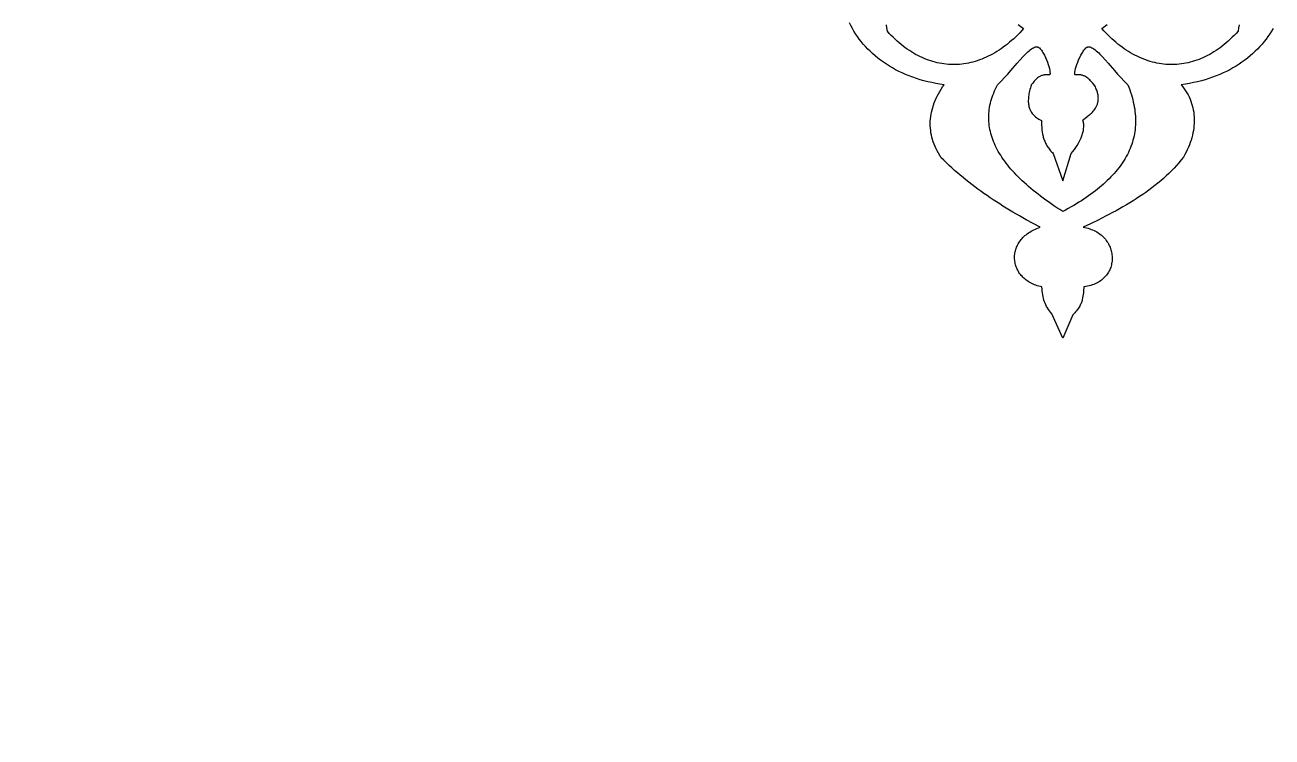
# Model space of a CAD drawing. Extents: x -540 to 540, y -540 to 540.
# Drawn here: x -170.4 to 34.4, y -195.5 to -78.6 of the extents above; entities that cross this region are included whole.
import ezdxf

# ---------------------------------------------------------------- set-up
doc = ezdxf.new("R2010")
doc.units = 0
doc.layers.add('LAYER_1', color=18, linetype='CONTINUOUS')
doc.layers.add('LAYER_2', color=174, linetype='CONTINUOUS')

msp = doc.modelspace()

# ---------------------------------------------------------------- linework, layer by layer
at = {"layer": 'LAYER_1'}
msp.add_lwpolyline([(0, 540, 0.414214), (-540, 0, 0.414214), (0, -540, 0.414214), (540, 0, 0.414214)], format="xyb", close=True, dxfattribs=at)
for points in [[(-7.33, -78.55), (-6.41, -79.21), (-6.74, -79.57), (-7.06, -79.92), (-7.39, -80.25), (-7.72, -80.57), (-8.05, -80.89), (-8.39, -81.19), (-8.73, -81.48), (-9.07, -81.76), (-9.41, -82.03), (-9.76, -82.28), (-10.1, -82.53), (-10.45, -82.77), (-10.8, -82.99), (-11.16, -83.2), (-11.51, -83.4), (-11.86, -83.59), (-12.22, -83.77), (-12.58, -83.94), (-12.94, -84.1), (-13.3, -84.25), (-13.66, -84.38), (-14.02, -84.51), (-14.39, -84.62), (-14.75, -84.72), (-15.11, -84.81), (-15.48, -84.89), (-15.84, -84.96), (-16.21, -85.02), (-16.58, -85.06), (-16.94, -85.1), (-17.31, -85.12), (-17.67, -85.14), (-18.04, -85.14), (-18.41, -85.13), (-18.77, -85.11), (-19.14, -85.08), (-19.5, -85.03), (-19.87, -84.98), (-20.23, -84.92), (-20.59, -84.84), (-20.95, -84.75), (-21.31, -84.65), (-21.67, -84.54), (-22.03, -84.42), (-22.39, -84.29), (-22.74, -84.15), (-23.1, -83.99), (-23.45, -83.83), (-23.8, -83.65), (-24.15, -83.46), (-24.5, -83.27), (-24.84, -83.06), (-25.18, -82.83), (-25.52, -82.6), (-25.86, -82.36), (-26.2, -82.1), (-26.53, -81.84), (-26.86, -81.56), (-27.19, -81.27), (-27.52, -80.97), (-27.84, -80.66), (-28.16, -80.34), (-28.48, -80.01), (-28.79, -79.66), (-28.88, -79.12), (-28.96, -78.61)], [(28.96, -78.61), (28.88, -79.12), (28.79, -79.66), (28.48, -80.01), (28.16, -80.34), (27.84, -80.66), (27.52, -80.97), (27.19, -81.27), (26.86, -81.56), (26.53, -81.84), (26.2, -82.1), (25.86, -82.36), (25.52, -82.6), (25.18, -82.83), (24.84, -83.06), (24.5, -83.27), (24.15, -83.46), (23.8, -83.65), (23.45, -83.83), (23.1, -83.99), (22.74, -84.15), (22.39, -84.29), (22.03, -84.42), (21.67, -84.54), (21.31, -84.65), (20.95, -84.75), (20.59, -84.84), (20.23, -84.92), (19.87, -84.98), (19.5, -85.03), (19.14, -85.08), (18.77, -85.11), (18.41, -85.13), (18.04, -85.14), (17.67, -85.14), (17.31, -85.12), (16.94, -85.1), (16.58, -85.06), (16.21, -85.02), (15.84, -84.96), (15.48, -84.89), (15.11, -84.81), (14.75, -84.72), (14.39, -84.62), (14.02, -84.51), (13.66, -84.38), (13.3, -84.25), (12.94, -84.1), (12.58, -83.94), (12.22, -83.77), (11.86, -83.59), (11.51, -83.4), (11.16, -83.2), (10.8, -82.99), (10.45, -82.77), (10.1, -82.53), (9.76, -82.28), (9.41, -82.03), (9.07, -81.76), (8.73, -81.48), (8.39, -81.19), (8.05, -80.89), (7.72, -80.57), (7.39, -80.25), (7.06, -79.92), (6.74, -79.57), (6.41, -79.21), (7.33, -78.55)]]:
    msp.add_lwpolyline(points, dxfattribs=at)
msp.add_lwpolyline([(-10.69, -88.44), (-10.41, -88.16), (-10.12, -87.87), (-9.56, -87.28), (-9.02, -86.68), (-8.49, -86.08), (-7.48, -84.92), (-7, -84.38), (-6.55, -83.88), (-6.33, -83.65), (-6.11, -83.43), (-5.91, -83.22), (-5.7, -83.03), (-5.51, -82.86), (-5.32, -82.7), (-5.14, -82.56), (-4.96, -82.45), (-4.79, -82.36), (-4.63, -82.28), (-4.55, -82.26), (-4.48, -82.24), (-4.4, -82.22), (-4.33, -82.22), (-4.26, -82.22), (-4.19, -82.22), (-4.12, -82.24), (-4.06, -82.26), (-3.99, -82.28), (-3.93, -82.32), (-3.88, -82.36), (-3.82, -82.41), (-3.71, -82.53), (-3.6, -82.65), (-3.49, -82.79), (-3.39, -82.94), (-3.29, -83.09), (-3.19, -83.26), (-3.09, -83.43), (-3, -83.61), (-2.82, -83.97), (-2.66, -84.35), (-2.51, -84.73), (-2.38, -85.11), (-2.28, -85.46), (-2.19, -85.8), (-2.13, -86.1), (-2.1, -86.24), (-2.09, -86.36), (-2.08, -86.47), (-2.08, -86.57), (-2.08, -86.66), (-2.1, -86.73), (-2.12, -86.78), (-2.15, -86.82), (-2.16, -86.83), (-2.18, -86.83), (-2.2, -86.83), (-2.23, -86.83), (-2.39, -86.82), (-2.55, -86.82), (-2.7, -86.82), (-2.84, -86.83), (-2.98, -86.84), (-3.11, -86.86), (-3.23, -86.89), (-3.35, -86.92), (-3.46, -86.95), (-3.57, -86.99), (-3.67, -87.04), (-3.77, -87.08), (-3.86, -87.14), (-3.95, -87.19), (-4.12, -87.31), (-4.27, -87.44), (-4.42, -87.58), (-4.55, -87.72), (-4.68, -87.87), (-4.92, -88.17), (-5.15, -88.46), (-5.24, -88.72), (-5.31, -88.97), (-5.38, -89.22), (-5.44, -89.46), (-5.49, -89.7), (-5.54, -89.93), (-5.58, -90.16), (-5.61, -90.38), (-5.63, -90.6), (-5.64, -90.82), (-5.65, -91.03), (-5.65, -91.23), (-5.63, -91.43), (-5.61, -91.63), (-5.58, -91.82), (-5.54, -92.01), (-5.49, -92.19), (-5.43, -92.36), (-5.36, -92.54), (-5.29, -92.7), (-5.2, -92.86), (-5.1, -93.02), (-4.99, -93.17), (-4.86, -93.32), (-4.73, -93.46), (-4.59, -93.59), (-4.44, -93.72), (-4.27, -93.85), (-4.09, -93.97), (-3.9, -94.08), (-3.7, -94.19), (-3.49, -94.3), (-3.48, -94.7), (-3.46, -95.09), (-3.44, -95.47), (-3.4, -95.84), (-3.36, -96.2), (-3.3, -96.55), (-3.22, -96.89), (-3.18, -97.06), (-3.13, -97.22), (-3.08, -97.39), (-3.02, -97.55), (-2.96, -97.71), (-2.89, -97.87), (-2.81, -98.03), (-2.73, -98.19), (-2.64, -98.35), (-2.55, -98.5), (-2.45, -98.66), (-2.34, -98.81), (-2.23, -98.97), (-2.11, -99.12), (-1.98, -99.27), (-1.85, -99.43), (-1.7, -99.58), (-1.55, -99.73), (0.01, -104.23), (1.41, -99.73), (1.67, -99.4), (1.92, -99.07), (2.15, -98.74), (2.37, -98.39), (2.58, -98.05), (2.77, -97.7), (2.94, -97.35), (3.01, -97.17), (3.08, -97), (3.15, -96.82), (3.21, -96.64), (3.26, -96.47), (3.31, -96.29), (3.35, -96.12), (3.39, -95.94), (3.41, -95.77), (3.43, -95.6), (3.45, -95.43), (3.46, -95.26), (3.45, -95.09), (3.45, -94.92), (3.43, -94.75), (3.4, -94.59), (3.37, -94.42), (3.33, -94.26), (3.36, -94.21), (3.41, -94.15), (3.48, -94.09), (3.56, -94.02), (4.02, -93.67), (4.3, -93.46), (4.44, -93.34), (4.59, -93.22), (4.74, -93.08), (4.88, -92.94), (5.02, -92.78), (5.16, -92.62), (5.29, -92.45), (5.41, -92.26), (5.52, -92.07), (5.62, -91.86), (5.7, -91.65), (5.74, -91.54), (5.77, -91.42), (5.79, -91.3), (5.82, -91.18), (5.83, -91.06), (5.85, -90.93), (5.85, -90.8), (5.86, -90.67), (5.85, -90.53), (5.84, -90.39), (5.83, -90.25), (5.8, -90.1), (5.77, -89.95), (5.74, -89.8), (5.7, -89.64), (5.65, -89.48), (5.59, -89.32), (5.52, -89.15), (5.45, -88.98), (5.37, -88.8), (5.28, -88.62), (5.18, -88.44), (4.88, -88.12), (4.59, -87.8), (4.44, -87.65), (4.29, -87.51), (4.14, -87.37), (3.98, -87.25), (3.8, -87.14), (3.62, -87.04), (3.52, -87), (3.42, -86.96), (3.31, -86.92), (3.2, -86.89), (3.09, -86.86), (2.97, -86.84), (2.84, -86.83), (2.71, -86.82), (2.57, -86.81), (2.42, -86.81), (2.27, -86.82), (2.12, -86.83), (2.07, -86.83), (2.05, -86.83), (2.04, -86.82), (2.01, -86.78), (1.99, -86.73), (1.98, -86.66), (1.98, -86.57), (1.98, -86.47), (2, -86.36), (2.04, -86.1), (2.11, -85.8), (2.21, -85.46), (2.33, -85.11), (2.47, -84.73), (2.62, -84.35), (2.79, -83.97), (2.98, -83.61), (3.08, -83.43), (3.18, -83.26), (3.28, -83.09), (3.38, -82.94), (3.49, -82.79), (3.6, -82.65), (3.71, -82.53), (3.82, -82.41), (3.88, -82.36), (3.93, -82.32), (3.99, -82.28), (4.06, -82.26), (4.12, -82.24), (4.19, -82.22), (4.26, -82.22), (4.33, -82.22), (4.4, -82.22), (4.48, -82.24), (4.55, -82.26), (4.63, -82.28), (4.79, -82.36), (4.96, -82.45), (5.14, -82.56), (5.32, -82.7), (5.51, -82.86), (5.7, -83.03), (5.91, -83.22), (6.11, -83.43), (6.33, -83.65), (6.55, -83.88), (7, -84.38), (7.48, -84.92), (8.49, -86.08), (9.02, -86.68), (9.56, -87.28), (10.12, -87.87), (10.41, -88.16), (10.69, -88.44), (10.86, -88.86), (11.01, -89.27), (11.15, -89.68), (11.28, -90.08), (11.4, -90.49), (11.51, -90.88), (11.6, -91.28), (11.69, -91.67), (11.76, -92.06), (11.82, -92.45), (11.87, -92.83), (11.91, -93.21), (11.94, -93.59), (11.96, -93.96), (11.97, -94.34), (11.96, -94.7), (11.95, -95.07), (11.92, -95.43), (11.88, -95.79), (11.83, -96.15), (11.78, -96.5), (11.71, -96.85), (11.63, -97.2), (11.54, -97.54), (11.44, -97.89), (11.33, -98.22), (11.21, -98.56), (11.08, -98.9), (10.93, -99.23), (10.78, -99.55), (10.62, -99.88), (10.45, -100.2), (10.27, -100.52), (10.08, -100.84), (9.88, -101.16), (9.66, -101.47), (9.44, -101.78), (9.21, -102.09), (8.97, -102.39), (8.72, -102.69), (8.46, -102.99), (8.2, -103.29), (7.92, -103.58), (7.63, -103.88), (7.33, -104.17), (7.03, -104.45), (6.71, -104.74), (6.39, -105.02), (6.06, -105.3), (5.71, -105.58), (5.36, -105.86), (5, -106.13), (4.63, -106.4), (4.26, -106.67), (3.87, -106.94), (3.47, -107.2), (3.07, -107.47), (2.66, -107.73), (2.24, -107.98), (1.81, -108.24), (1.37, -108.5), (0.92, -108.75), (0.47, -109), (0.01, -109.25), (-0.48, -108.93), (-0.96, -108.62), (-1.43, -108.3), (-1.89, -107.99), (-2.34, -107.67), (-2.78, -107.36), (-3.22, -107.04), (-3.64, -106.73), (-4.05, -106.41), (-4.45, -106.09), (-4.84, -105.78), (-5.22, -105.46), (-5.6, -105.14), (-5.96, -104.83), (-6.31, -104.51), (-6.66, -104.19), (-6.99, -103.87), (-7.31, -103.55), (-7.62, -103.23), (-7.92, -102.91), (-8.22, -102.59), (-8.5, -102.27), (-8.77, -101.95), (-9.03, -101.63), (-9.28, -101.31), (-9.52, -100.99), (-9.75, -100.67), (-9.97, -100.35), (-10.18, -100.02), (-10.38, -99.7), (-10.57, -99.38), (-10.75, -99.05), (-10.92, -98.73), (-11.07, -98.4), (-11.22, -98.08), (-11.36, -97.75), (-11.48, -97.43), (-11.6, -97.1), (-11.7, -96.77), (-11.79, -96.45), (-11.87, -96.12), (-11.94, -95.79), (-12.01, -95.46), (-12.05, -95.13), (-12.09, -94.8), (-12.12, -94.47), (-12.14, -94.14), (-12.14, -93.81), (-12.14, -93.48), (-12.12, -93.15), (-12.09, -92.82), (-12.05, -92.48), (-12, -92.15), (-11.94, -91.81), (-11.86, -91.48), (-11.78, -91.14), (-11.68, -90.81), (-11.58, -90.47), (-11.46, -90.14), (-11.33, -89.8), (-11.19, -89.46), (-11.03, -89.12), (-10.87, -88.78)], close=True, dxfattribs=at)
at = {"layer": 'LAYER_2'}
for points in [[(460, 0, 0.414214), (0, 460, 0.414214), (-460, 0, 0.414214), (0, -460, 0.414214)], [(370, 0, 0.414214), (0, 370, 0.414214), (-370, 0, 0.414214), (0, -370, 0.414214)]]:
    msp.add_lwpolyline(points, format="xyb", close=True, dxfattribs=at)
msp.add_lwpolyline([(34.54, -79.19), (34.28, -79.64), (34.01, -80.08), (33.71, -80.52), (33.4, -80.94), (33.08, -81.37), (32.74, -81.78), (32.38, -82.18), (32, -82.58), (31.61, -82.96), (31.21, -83.34), (30.79, -83.71), (30.35, -84.06), (29.9, -84.41), (29.44, -84.75), (28.96, -85.07), (28.46, -85.38), (27.95, -85.69), (27.43, -85.97), (26.9, -86.25), (26.35, -86.51), (25.79, -86.76), (25.21, -87), (24.62, -87.22), (24.02, -87.43), (23.41, -87.62), (22.78, -87.8), (22.14, -87.96), (21.49, -88.1), (20.83, -88.23), (20.16, -88.35), (19.47, -88.44), (19.73, -88.77), (19.96, -89.1), (20.18, -89.43), (20.39, -89.77), (20.58, -90.11), (20.75, -90.45), (20.91, -90.8), (21.05, -91.15), (21.17, -91.5), (21.28, -91.86), (21.37, -92.22), (21.45, -92.58), (21.51, -92.95), (21.56, -93.32), (21.59, -93.69), (21.6, -94.06), (21.6, -94.44), (21.59, -94.82), (21.56, -95.2), (21.52, -95.58), (21.46, -95.96), (21.38, -96.35), (21.29, -96.74), (21.19, -97.13), (21.07, -97.52), (20.94, -97.92), (20.8, -98.31), (20.64, -98.71), (20.46, -99.11), (20.28, -99.51), (20.07, -99.91), (19.86, -100.31), (19.48, -100.78), (19.09, -101.24), (18.69, -101.7), (18.28, -102.14), (17.86, -102.57), (17.43, -103), (16.99, -103.41), (16.54, -103.82), (16.09, -104.22), (15.62, -104.61), (15.14, -104.99), (14.65, -105.36), (14.16, -105.73), (13.65, -106.1), (13.14, -106.45), (12.62, -106.8), (12.09, -107.14), (11.56, -107.48), (11.01, -107.82), (10.46, -108.15), (9.9, -108.47), (9.34, -108.79), (8.77, -109.11), (8.19, -109.42), (7.6, -109.73), (7.01, -110.03), (5.81, -110.64), (4.59, -111.24), (3.34, -111.83), (3.63, -111.88), (3.9, -111.94), (4.17, -112), (4.43, -112.08), (4.68, -112.17), (4.92, -112.26), (5.15, -112.37), (5.38, -112.48), (5.59, -112.6), (5.8, -112.73), (6, -112.86), (6.19, -113), (6.37, -113.15), (6.54, -113.3), (6.7, -113.46), (6.86, -113.63), (7.01, -113.8), (7.14, -113.98), (7.27, -114.16), (7.39, -114.34), (7.5, -114.53), (7.6, -114.72), (7.69, -114.92), (7.78, -115.11), (7.85, -115.32), (7.92, -115.52), (7.98, -115.72), (8.02, -115.93), (8.06, -116.14), (8.09, -116.35), (8.11, -116.55), (8.12, -116.76), (8.12, -116.97), (8.12, -117.18), (8.1, -117.39), (8.07, -117.6), (8.04, -117.8), (7.99, -118.01), (7.94, -118.21), (7.88, -118.41), (7.8, -118.6), (7.72, -118.8), (7.63, -118.99), (7.53, -119.17), (7.42, -119.35), (7.3, -119.53), (7.17, -119.71), (7.03, -119.87), (6.88, -120.04), (6.72, -120.19), (6.56, -120.34), (6.38, -120.49), (6.19, -120.63), (5.99, -120.76), (5.79, -120.88), (5.57, -121), (5.35, -121.11), (5.11, -121.21), (4.86, -121.3), (4.61, -121.38), (4.34, -121.45), (4.07, -121.51), (3.78, -121.57), (3.49, -121.61), (3.46, -121.83), (3.44, -122.07), (3.4, -122.58), (3.37, -122.85), (3.33, -123.13), (3.27, -123.42), (3.21, -123.71), (3.12, -124.01), (3.07, -124.16), (3.01, -124.32), (2.94, -124.47), (2.87, -124.62), (2.79, -124.78), (2.7, -124.93), (2.61, -125.09), (2.5, -125.25), (2.39, -125.4), (2.26, -125.56), (2.13, -125.72), (1.99, -125.87), (1.83, -126.03), (1.67, -126.19), (0.01, -130), (-1.77, -126.03), (-1.98, -125.78), (-2.17, -125.54), (-2.34, -125.3), (-2.5, -125.05), (-2.65, -124.81), (-2.78, -124.56), (-2.89, -124.3), (-2.99, -124.04), (-3.08, -123.77), (-3.16, -123.5), (-3.23, -123.21), (-3.28, -122.92), (-3.32, -122.61), (-3.36, -122.3), (-3.38, -121.97), (-3.4, -121.63), (-3.66, -121.57), (-3.92, -121.51), (-4.17, -121.43), (-4.41, -121.35), (-4.64, -121.26), (-4.86, -121.16), (-5.08, -121.06), (-5.29, -120.95), (-5.49, -120.83), (-5.68, -120.71), (-5.87, -120.58), (-6.05, -120.45), (-6.21, -120.31), (-6.38, -120.17), (-6.53, -120.02), (-6.68, -119.87), (-6.81, -119.72), (-6.94, -119.56), (-7.07, -119.39), (-7.18, -119.23), (-7.28, -119.06), (-7.38, -118.88), (-7.47, -118.7), (-7.55, -118.53), (-7.62, -118.34), (-7.69, -118.16), (-7.74, -117.97), (-7.79, -117.79), (-7.83, -117.6), (-7.86, -117.41), (-7.88, -117.22), (-7.9, -117.02), (-7.9, -116.83), (-7.9, -116.64), (-7.89, -116.44), (-7.87, -116.25), (-7.84, -116.06), (-7.8, -115.87), (-7.76, -115.68), (-7.7, -115.48), (-7.64, -115.3), (-7.57, -115.11), (-7.48, -114.92), (-7.4, -114.74), (-7.3, -114.56), (-7.19, -114.38), (-7.07, -114.2), (-6.95, -114.02), (-6.81, -113.85), (-6.67, -113.69), (-6.52, -113.52), (-6.36, -113.36), (-6.19, -113.2), (-6.01, -113.05), (-5.82, -112.9), (-5.62, -112.76), (-5.41, -112.62), (-5.2, -112.49), (-4.97, -112.36), (-4.74, -112.24), (-4.49, -112.12), (-4.24, -112.01), (-3.98, -111.91), (-3.71, -111.81), (-4.85, -111.2), (-5.98, -110.59), (-7.09, -109.96), (-8.19, -109.33), (-8.74, -109), (-9.28, -108.67), (-9.81, -108.34), (-10.35, -108.01), (-10.87, -107.67), (-11.4, -107.33), (-11.92, -106.98), (-12.43, -106.63), (-12.94, -106.28), (-13.44, -105.92), (-13.94, -105.56), (-14.44, -105.19), (-14.93, -104.82), (-15.41, -104.44), (-15.89, -104.06), (-16.36, -103.68), (-16.83, -103.29), (-17.29, -102.89), (-17.74, -102.49), (-18.19, -102.09), (-18.64, -101.68), (-19.07, -101.26), (-19.5, -100.84), (-19.93, -100.41), (-20.17, -100.05), (-20.39, -99.68), (-20.6, -99.31), (-20.78, -98.94), (-20.96, -98.57), (-21.11, -98.19), (-21.25, -97.82), (-21.37, -97.44), (-21.47, -97.07), (-21.56, -96.69), (-21.63, -96.32), (-21.68, -95.94), (-21.72, -95.56), (-21.74, -95.18), (-21.75, -94.81), (-21.74, -94.43), (-21.71, -94.05), (-21.67, -93.67), (-21.61, -93.29), (-21.54, -92.92), (-21.45, -92.54), (-21.35, -92.16), (-21.23, -91.79), (-21.09, -91.41), (-20.94, -91.04), (-20.78, -90.66), (-20.6, -90.29), (-20.4, -89.92), (-20.19, -89.55), (-19.97, -89.18), (-19.73, -88.81), (-19.47, -88.44), (-20.16, -88.35), (-20.83, -88.23), (-21.49, -88.1), (-22.14, -87.96), (-22.78, -87.8), (-23.41, -87.62), (-24.02, -87.43), (-24.62, -87.22), (-25.21, -87), (-25.79, -86.76), (-26.35, -86.51), (-26.9, -86.25), (-27.43, -85.97), (-27.95, -85.69), (-28.46, -85.38), (-28.96, -85.07), (-29.44, -84.75), (-29.9, -84.41), (-30.35, -84.06), (-30.79, -83.71), (-31.21, -83.34), (-31.61, -82.96), (-32, -82.58), (-32.38, -82.18), (-32.74, -81.78), (-33.08, -81.37), (-33.4, -80.94), (-33.71, -80.52), (-34.01, -80.08), (-34.28, -79.64), (-34.54, -79.19), (-34.78, -78.74), (-35.01, -78.28)], dxfattribs=at)

doc.saveas('drawing.dxf')
